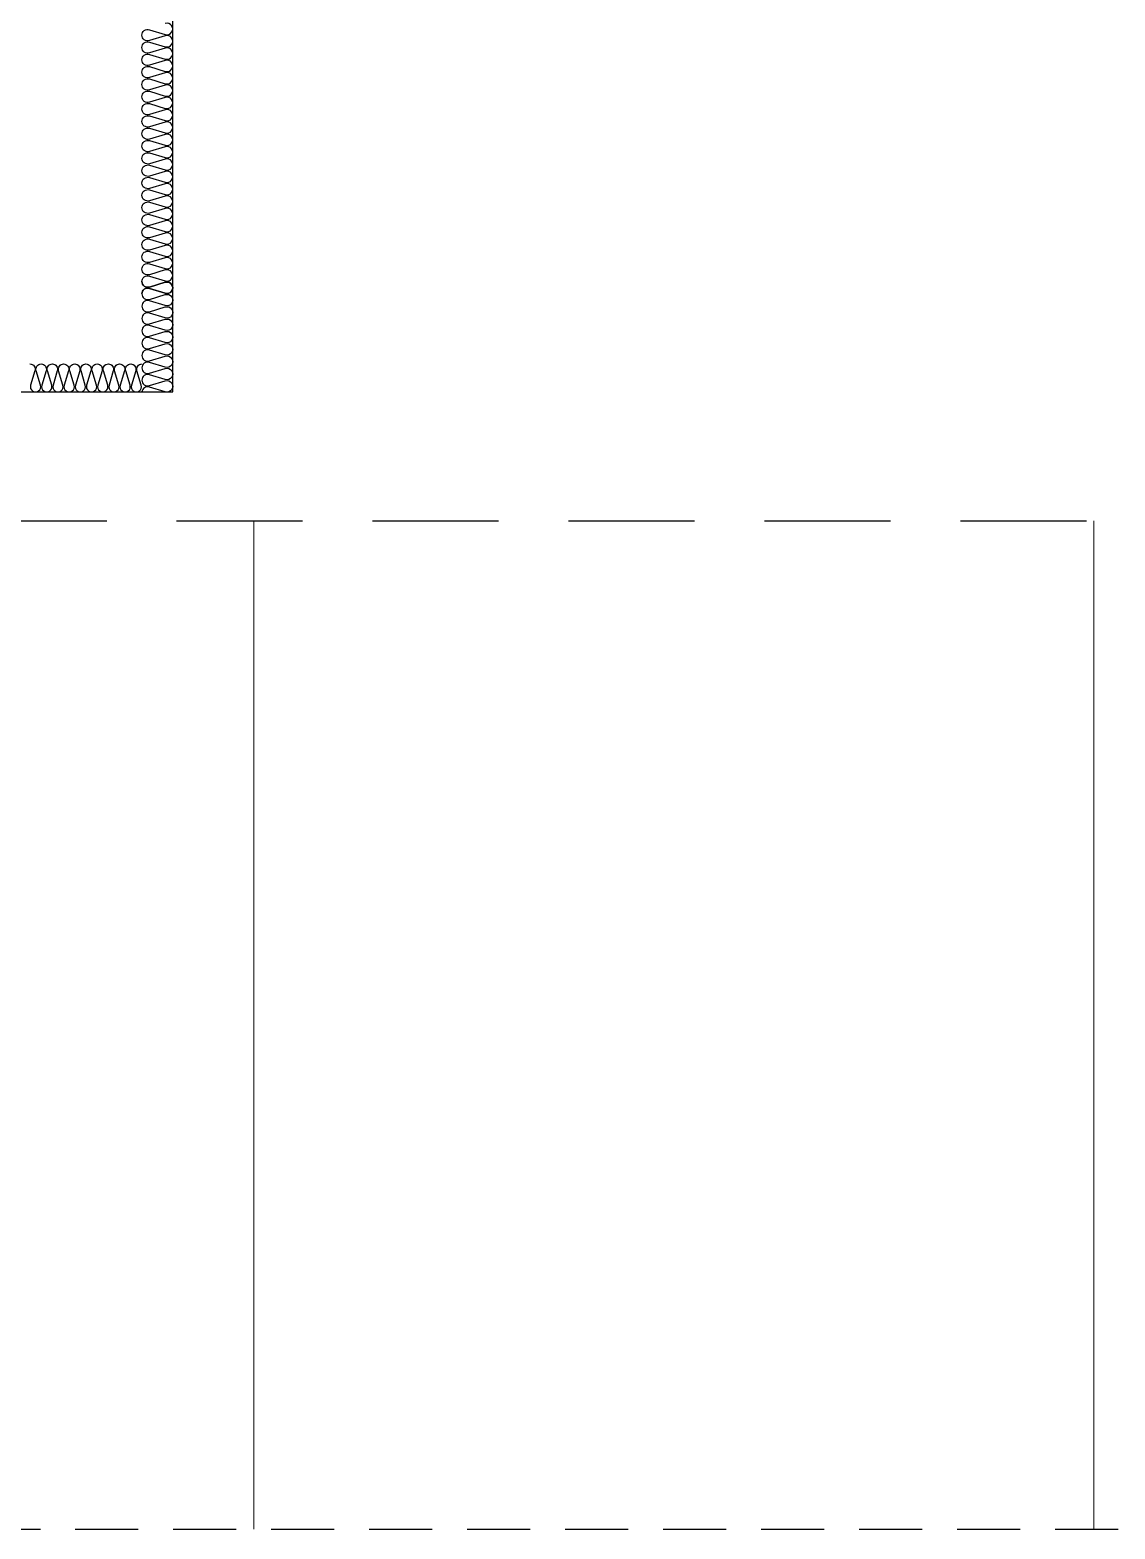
# Model space of a CAD drawing. Header units: millimetres. Extents: x 17311 to 801382, y -242618 to -104888.
# Drawn here: x 148695 to 152571, y -147888 to -142536 of the extents above; entities that cross this region are included whole.
import ezdxf

# ---------------------------------------------------------------- set-up
doc = ezdxf.new("R2010")
doc.units = ezdxf.units.MM
doc.header["$LTSCALE"] = 250
doc.linetypes.add('HID', pattern=[2.8, 1.8, -1])
doc.linetypes.add('HIDDEN', pattern=[9.525, 6.35, -3.175])
doc.layers.add('A-ELE-9', color=9, linetype='Continuous', lineweight=5)
doc.layers.add('ISL', color=251, linetype='Continuous')
doc.layers.add('인테리어', color=7, linetype='HIDDEN')

msp = doc.modelspace()

# ---------------------------------------------------------------- linework, layer by layer
at = {"layer": 'A-ELE-9'}
for p, q in [((149495.3, -147888.1), (149495.3, -144288.1)), ((152495.3, -147888.1), (152495.3, -144288.1))]:
    msp.add_line(p, q, dxfattribs=at)
at = {"layer": 'ISL', "elevation": 0}
msp.add_lwpolyline([(148595.3, -143478.1), (148595.3, -143828.1), (149205.3, -143828.1), (149205.3, -142248.1), (155068.4, -142248.1), (155068.4, -142498.1), (155668.4, -142498.1)], dxfattribs=at)
for points in [[(149095.3, -143478.1, -0.509267), (149121.9, -143458.7), (149178.6, -143475.5, 1.372593), (149178.6, -143436.7), (149121.9, -143453.5, -0.509267), (149095.3, -143434.1, -0.509267), (149121.9, -143414.7), (149178.6, -143431.5, 1.372593), (149178.6, -143392.7), (149121.9, -143409.5, -0.509267), (149095.3, -143390.1, -0.509267), (149121.9, -143370.7), (149178.6, -143387.5, 1.372593), (149178.6, -143348.7), (149121.9, -143365.5, -0.509267), (149095.3, -143346.1, -0.509267), (149121.9, -143326.7), (149178.6, -143343.5, 1.372593), (149178.6, -143304.7), (149121.9, -143321.5, -0.509267), (149095.3, -143302.1, -0.509267), (149121.9, -143282.7), (149178.6, -143299.5, 1.372593), (149178.6, -143260.7), (149121.9, -143277.5, -0.509267), (149095.3, -143258.1, -0.509267), (149121.9, -143238.7), (149178.6, -143255.5, 1.372593), (149178.6, -143216.7), (149121.9, -143233.5, -0.509267), (149095.3, -143214.1, -0.509267), (149121.9, -143194.7), (149178.6, -143211.5, 1.372593), (149178.6, -143172.7), (149121.9, -143189.5, -0.509267), (149095.3, -143170.1, -0.509267), (149121.9, -143150.7), (149178.6, -143167.5, 1.372593), (149178.6, -143128.7), (149121.9, -143145.5, -0.509267), (149095.3, -143126.1, -0.509267), (149121.9, -143106.7), (149178.6, -143123.5, 1.372593), (149178.6, -143084.7), (149121.9, -143101.5, -0.509267), (149095.3, -143082.1, -0.509267), (149121.9, -143062.7), (149178.6, -143079.5, 1.372593), (149178.6, -143040.7), (149121.9, -143057.5, -0.509267), (149095.3, -143038.1, -0.509267), (149121.9, -143018.7), (149178.6, -143035.5, 1.372593), (149178.6, -142996.7), (149121.9, -143013.5, -0.509267), (149095.3, -142994.1, -0.509267), (149121.9, -142974.7), (149178.6, -142991.5, 1.372593), (149178.6, -142952.7), (149121.9, -142969.5, -0.509267), (149095.3, -142950.1, -0.509267), (149121.9, -142930.7), (149178.6, -142947.5, 1.372593), (149178.6, -142908.7), (149121.9, -142925.5, -0.509267), (149095.3, -142906.1, -0.509267), (149121.9, -142886.7), (149178.6, -142903.5, 1.372593), (149178.6, -142864.7), (149121.9, -142881.5, -0.509267), (149095.3, -142862.1, -0.509267), (149121.9, -142842.7), (149178.6, -142859.5, 1.372593), (149178.6, -142820.7), (149121.9, -142837.5, -0.509267), (149095.3, -142818.1, -0.509267), (149121.9, -142798.7), (149178.6, -142815.5, 1.372593), (149178.6, -142776.7), (149121.9, -142793.5, -0.509267), (149095.3, -142774.1, -0.509267), (149121.9, -142754.7), (149178.6, -142771.5, 1.372593), (149178.6, -142732.7), (149121.9, -142749.5, -0.509267), (149095.3, -142730.1, -0.509267), (149121.9, -142710.7), (149178.6, -142727.5, 1.372593), (149178.6, -142688.7), (149121.9, -142705.5, -0.509267), (149095.3, -142686.1, -0.509267), (149121.9, -142666.7), (149178.6, -142683.5, 1.372593), (149178.6, -142644.7), (149121.9, -142661.5, -0.509267), (149095.3, -142642.1, -0.509267), (149121.9, -142622.7), (149178.6, -142639.5, 1.372593), (149178.6, -142600.7), (149121.9, -142617.5, -0.509267), (149095.3, -142598.1, -0.509267), (149121.9, -142578.7), (149178.6, -142595.5, 1.372593), (149178.6, -142556.7), (149121.9, -142573.5, -0.509267), (149095.3, -142554.1, -0.509267), (149121.9, -142534.7), (149178.6, -142551.5, 1.372593), (149178.6, -142512.7)], [(149095.3, -143434.1, 0.509267), (149121.9, -143453.5), (149178.6, -143436.7, -1.372593), (149178.6, -143475.5), (149121.9, -143458.7, 0.509267), (149095.3, -143478.1, 0.509267), (149121.9, -143497.5), (149178.6, -143480.7, -1.372593), (149178.6, -143519.5), (149121.9, -143502.7, 0.509267), (149095.3, -143522.1, 0.509267), (149121.9, -143541.5), (149178.6, -143524.7, -1.372593), (149178.6, -143563.5), (149121.9, -143546.7, 0.509267), (149095.3, -143566.1, 0.509267), (149121.9, -143585.5), (149178.6, -143568.7, -1.372593), (149178.6, -143607.5), (149121.9, -143590.7, 0.509267), (149095.3, -143610.1, 0.509267), (149121.9, -143629.5), (149178.6, -143612.7, -1.372593), (149178.6, -143651.5), (149121.9, -143634.7, 0.509267), (149095.3, -143654.1, 0.509267), (149121.9, -143673.5), (149178.6, -143656.7, -1.372593), (149178.6, -143695.5), (149121.9, -143678.7, 0.509267), (149095.3, -143698.1, 0.509267), (149121.9, -143717.5), (149178.6, -143700.7, -1.372593), (149178.6, -143739.5), (149121.9, -143722.7, 0.509267), (149095.3, -143742.1, 0.509267), (149121.9, -143761.5), (149178.6, -143744.7, -1.372593), (149178.6, -143783.5), (149121.9, -143766.7, 0.509267), (149095.3, -143786.1, 0.509267), (149121.9, -143805.5), (149178.6, -143788.7, -1.372593), (149178.6, -143827.5), (149121.9, -143810.7, 0.479074), (149095.3, -143828.1, 0.479074)], [(148695.3, -143728.1, -0.509267), (148712.9, -143752.4), (148697.6, -143803.9, 1.372593), (148732.9, -143803.9), (148717.6, -143752.4, -0.509267), (148735.3, -143728.1, -0.509267), (148752.9, -143752.4), (148737.6, -143803.9, 1.372593), (148772.9, -143803.9), (148757.6, -143752.4, -0.509267), (148775.3, -143728.1, -0.509267), (148792.9, -143752.4), (148777.6, -143803.9, 1.372593), (148812.9, -143803.9), (148797.6, -143752.4, -0.509267), (148815.3, -143728.1, -0.509267), (148832.9, -143752.4), (148817.6, -143803.9, 1.372593), (148852.9, -143803.9), (148837.6, -143752.4, -0.509267), (148855.3, -143728.1, -0.509267), (148872.9, -143752.4), (148857.6, -143803.9, 1.372593), (148892.9, -143803.9), (148877.6, -143752.4, -0.509267), (148895.3, -143728.1, -0.509267), (148912.9, -143752.4), (148897.6, -143803.9, 1.372593), (148932.9, -143803.9), (148917.6, -143752.4, -0.509267), (148935.3, -143728.1, -0.509267), (148952.9, -143752.4), (148937.6, -143803.9, 1.372593), (148972.9, -143803.9), (148957.6, -143752.4, -0.509267), (148975.3, -143728.1, -0.509267), (148992.9, -143752.4), (148977.6, -143803.9, 1.372593), (149012.9, -143803.9), (148997.6, -143752.4, -0.509267), (149015.3, -143728.1, -0.509267), (149032.9, -143752.4), (149017.6, -143803.9, 1.372593), (149052.9, -143803.9), (149037.6, -143752.4, -0.509267), (149055.3, -143728.1, -0.509267), (149072.9, -143752.4), (149057.6, -143803.9, 1.372593), (149092.9, -143803.9), (149077.6, -143752.4, -0.509267), (149095.3, -143728.1)]]:
    msp.add_lwpolyline(points, format="xyb", dxfattribs=at)
at = {"layer": '인테리어', "linetype": 'HID', "ltscale": 0.5}
msp.add_line((144307.3, -147888.1), (155668.4, -147888.1), dxfattribs=at)
at = {"layer": '인테리어', "linetype": 'HID', "elevation": 0}
msp.add_lwpolyline([(144319.3, -144288.1), (155238.8, -144288.1)], dxfattribs=at)

doc.saveas('drawing.dxf')
